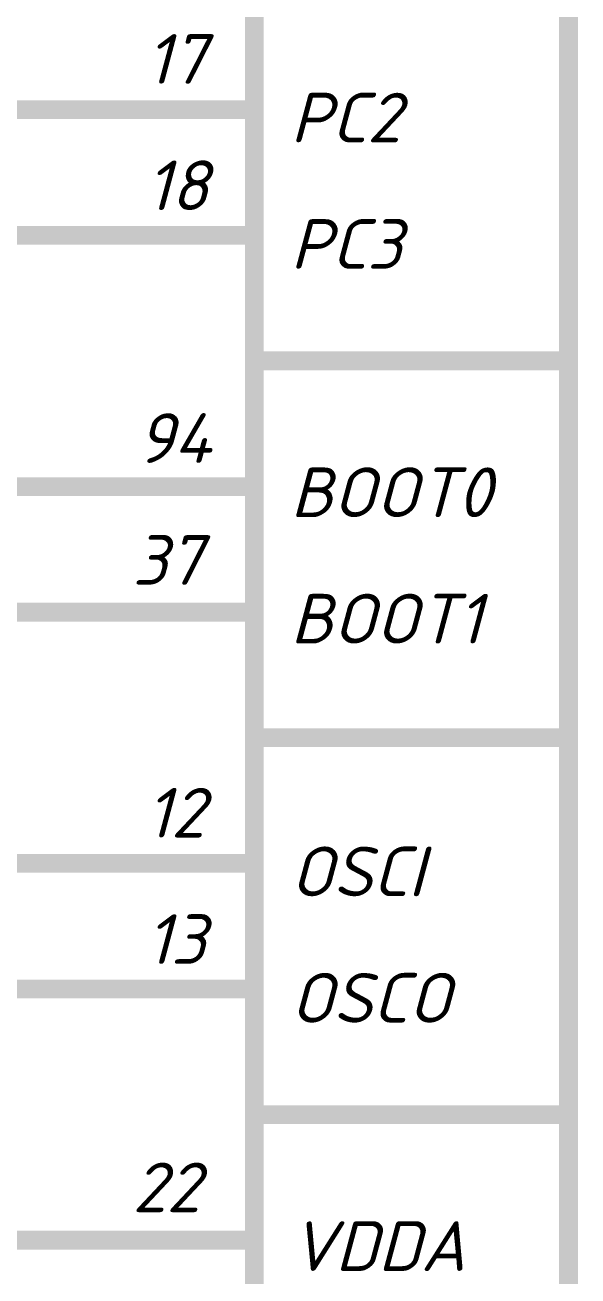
# Model space of a CAD drawing. Header units: inches. Extents: x 0 to 841, y 0 to 594.
# Drawn here: x 345.89 to 367.9, y 323.57 to 373.36 of the extents above; entities that cross this region are included whole.
import ezdxf

# ---------------------------------------------------------------- set-up
doc = ezdxf.new("R2010")
doc.units = ezdxf.units.IN
doc.layers.add('Sheet', color=255, linetype='Continuous')
doc.styles.get("Standard").update_dxf_attribs({"font": 'isocpeui.ttf'})

msp = doc.modelspace()

# ---------------------------------------------------------------- linework, layer by layer
at = {"layer": 'Sheet'}
for points in [[(355.013, 159.999, 0.749, 0.749, 0), (355.013, 449.992, 0.749, 0.749, 0)], [(367.522, 449.992, 0.749, 0.749, 0), (367.522, 159.999, 0.749, 0.749, 0)], [(310.008, 369.992, 0.749, 0.749, 0), (350.005, 369.992, 0.749, 0.749, 0)], [(355.013, 369.992, 0.749, 0.749, 0), (350.005, 369.992, 0.749, 0.749, 0)], [(355.013, 369.992, 0.3, 0.3, 0), (350.005, 369.992, 0.3, 0.3, 0)], [(350.005, 364.995, 0.749, 0.749, 0), (235.021, 364.995, 0.749, 0.749, 0)], [(355.013, 364.995, 0.749, 0.749, 0), (350.005, 364.995, 0.749, 0.749, 0)], [(355.013, 364.995, 0.3, 0.3, 0), (350.005, 364.995, 0.3, 0.3, 0)], [(355.013, 359.998, 0.749, 0.749, 0), (367.522, 359.998, 0.749, 0.749, 0)], [(350.005, 339.998, 0.749, 0.749, 0), (297.51, 339.998, 0.749, 0.749, 0), (297.51, 354.99, 0.749, 0.749, 0), (287.516, 354.99, 0.749, 0.749, 0)], [(350.005, 354.99, 0.749, 0.749, 0), (345.008, 354.99, 0.749, 0.749, 0)], [(355.013, 354.99, 0.749, 0.749, 0), (350.005, 354.99, 0.749, 0.749, 0)], [(355.013, 354.99, 0.3, 0.3, 0), (350.005, 354.99, 0.3, 0.3, 0)], [(350.005, 349.992, 0.749, 0.749, 0), (345.008, 349.992, 0.749, 0.749, 0), (345.008, 344.995, 0.749, 0.749, 0)], [(355.013, 349.992, 0.749, 0.749, 0), (350.005, 349.992, 0.749, 0.749, 0)], [(355.013, 349.992, 0.3, 0.3, 0), (350.005, 349.992, 0.3, 0.3, 0)], [(355.013, 344.995, 0.749, 0.749, 0), (367.522, 344.995, 0.749, 0.749, 0)], [(355.013, 339.998, 0.749, 0.749, 0), (350.005, 339.998, 0.749, 0.749, 0)], [(355.013, 339.998, 0.3, 0.3, 0), (350.005, 339.998, 0.3, 0.3, 0)], [(350.005, 334.99, 0.749, 0.749, 0), (287.516, 334.99, 0.749, 0.749, 0)], [(355.013, 334.99, 0.749, 0.749, 0), (350.005, 334.99, 0.749, 0.749, 0)], [(355.013, 334.99, 0.3, 0.3, 0), (350.005, 334.99, 0.3, 0.3, 0)], [(350.005, 324.995, 0.749, 0.749, 0), (345.008, 324.995, 0.749, 0.749, 0), (345.008, 329.993, 0.749, 0.749, 0), (330.006, 329.993, 0.749, 0.749, 0), (312.512, 329.993, 0.749, 0.749, 0)], [(355.013, 329.993, 0.749, 0.749, 0), (367.522, 329.993, 0.749, 0.749, 0)], [(355.013, 324.995, 0.749, 0.749, 0), (350.005, 324.995, 0.749, 0.749, 0)], [(355.013, 324.995, 0.3, 0.3, 0), (350.005, 324.995, 0.3, 0.3, 0)]]:
    msp.add_lwpolyline(points, format="xyseb", dxfattribs=at)

# ---------------------------------------------------------------- texts
for s, p in [('17', (350.701, 371.025)), ('PC2', (356.45, 368.69)), ('18', (350.701, 365.995)), ('PC3', (356.45, 363.659)), ('94', (350.342, 355.933)), ('BOOT0', (356.45, 353.777)), ('37', (350.162, 351.082)), ('BOOT1', (356.45, 348.746)), ('12', (350.701, 341.02)), ('OSCI', (356.45, 338.684)), ('13', (350.701, 335.989)), ('OSCO', (356.45, 333.653)), ('22', (350.162, 326.107)), ('VDDA', (356.45, 323.771))]:
    msp.add_text(s, height=1.9764, dxfattribs=at).set_placement(p)

doc.saveas('drawing.dxf')
